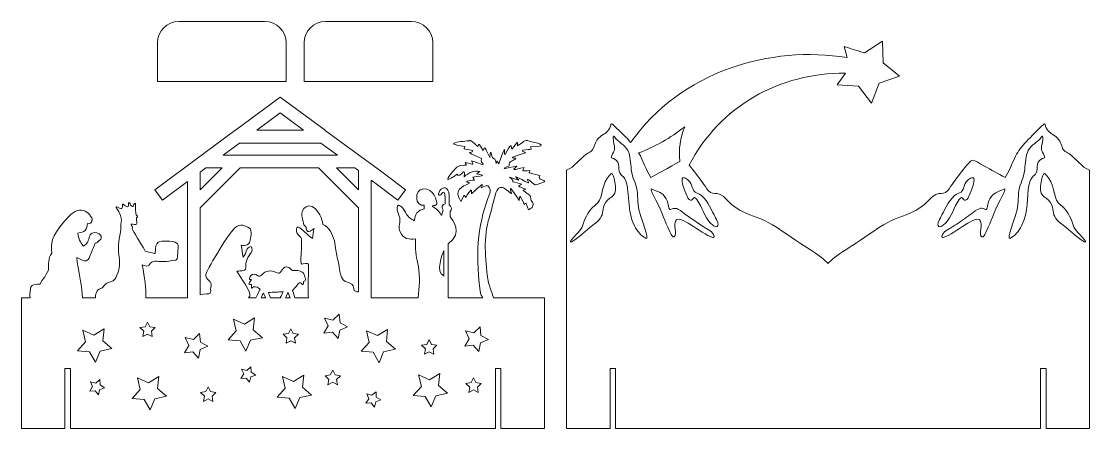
# Model space of a CAD drawing. Header units: inches. Extents: x 0 to 622, y -515 to -278.
import ezdxf

# ---------------------------------------------------------------- set-up
doc = ezdxf.new("R2010")
doc.units = ezdxf.units.IN
doc.header["$MEASUREMENT"] = 0
doc.layers.add('_U+0421_U+043B_U+043E_U+0439 1', color=7, linetype='Continuous')

# ---------------------------------------------------------------- blocks, each defined once
blk = doc.blocks.new('block 3')
at = {"layer": '_U+0421_U+043B_U+043E_U+0439 1', "color": 1, "lineweight": 5, "true_color": 0xff0000}
for points, knots in [([(610.09, -354.9), (609.21, -354.34), (608.26, -353.91), (607.46, -353.16), (605.92, -351.69), (606.24, -349.42), (604.21, -346.7), (603.37, -345.58), (602.34, -344.71), (601.22, -344.13), (601.16, -344.02), (601.08, -343.92), (600.95, -343.87), (598.79, -342.95), (597.08, -340.77), (596.35, -338.01), (596.22, -337.52), (595.82, -337.44), (595.53, -337.73), (585.47, -347.85), (581.67, -351.02), (578.52, -357.72), (576.69, -361.6), (575.42, -365.42), (573.03, -368.88), (569.03, -366.65), (565.03, -364.43), (561.03, -362.21), (553.54, -358.06), (554.52, -357.46), (550.84, -361.71), (548.09, -364.87), (545.47, -368.21), (542.99, -371.71), (541.86, -373.31), (540.83, -375.12), (539.58, -376.57), (537.84, -378.59), (536.32, -377.91), (534.48, -378.25), (529.12, -379.24), (528.19, -385.24), (517.85, -389.68), (511.33, -392.48), (507.26, -392.89), (499.4, -398.26), (484.32, -408.58), (473.11, -414.92), (469.9, -418.9), (466.69, -414.92), (455.48, -408.58), (440.4, -398.26), (432.54, -392.89), (428.47, -392.48), (421.95, -389.68), (411.61, -385.24), (410.69, -379.24), (405.32, -378.25), (403.47, -377.91), (401.95, -378.59), (400.22, -376.57), (398.97, -375.12), (397.94, -373.31), (396.81, -371.71), (394.33, -368.21), (391.71, -364.87), (388.97, -361.71), (406.95, -327.27), (441.78, -307.77), (480.03, -308.19), (480.03, -308.19), (475.28, -314.97), (475.28, -314.97), (475.28, -314.97), (487.75, -315.68), (487.75, -315.68), (487.75, -315.68), (495.26, -325.65), (495.26, -325.65), (495.26, -325.65), (499.78, -314.01), (499.78, -314.01), (499.78, -314.01), (511.59, -309.95), (511.59, -309.95), (511.59, -309.95), (501.93, -302.05), (501.93, -302.05), (501.93, -302.05), (501.71, -289.57), (501.71, -289.57), (501.71, -289.57), (491.21, -296.32), (491.21, -296.32), (484.2, -294.18), (487.14, -295.08), (479.27, -292.67), (479.27, -292.67), (480.96, -299.08), (480.96, -299.08), (436.75, -291.76), (383.91, -306.97), (354.89, -348.56), (352.07, -344.62), (351.49, -344.99), (344.27, -337.73), (343.98, -337.44), (343.58, -337.52), (343.45, -338.01), (342.72, -340.77), (341.01, -342.95), (338.85, -343.87), (338.72, -343.92), (338.64, -344.02), (338.58, -344.13), (336.44, -345.22), (334.87, -347.29), (334.06, -349.59), (333.59, -350.9), (333.28, -352.26), (332.34, -353.16), (331.54, -353.91), (330.59, -354.34), (329.71, -354.9), (325.37, -357.65), (322.23, -362.89), (317.5, -364.66), (317.5, -364.66), (317.5, -515.06), (317.5, -515.06), (317.5, -515.06), (342.9, -515.06), (342.9, -515.06), (342.9, -515.06), (342.9, -480.06), (342.9, -480.06), (342.9, -480.06), (346.07, -480.06), (346.07, -480.06), (346.07, -480.06), (346.07, -515.06), (346.07, -515.06), (346.07, -515.06), (593.72, -515.06), (593.72, -515.06), (593.72, -515.06), (593.72, -480.06), (593.72, -480.06), (593.72, -480.06), (596.9, -480.06), (596.9, -480.06), (596.9, -480.06), (596.9, -515.06), (596.9, -515.06), (596.9, -515.06), (622.3, -515.06), (622.3, -515.06), (622.3, -515.06), (622.3, -364.66), (622.3, -364.66), (617.58, -362.9), (614.43, -357.65), (610.09, -354.9)], [0, 0, 0, 0, 1, 1, 1, 2, 2, 2, 3, 3, 3, 4, 4, 4, 5, 5, 5, 6, 6, 6, 7, 7, 7, 8, 8, 8, 9, 9, 9, 10, 10, 10, 11, 11, 11, 12, 12, 12, 13, 13, 13, 14, 14, 14, 15, 15, 15, 16, 16, 16, 17, 17, 17, 18, 18, 18, 19, 19, 19, 20, 20, 20, 21, 21, 21, 22, 22, 22, 23, 23, 23, 24, 24, 24, 25, 25, 25, 26, 26, 26, 27, 27, 27, 28, 28, 28, 29, 29, 29, 30, 30, 30, 31, 31, 31, 32, 32, 32, 33, 33, 33, 34, 34, 34, 35, 35, 35, 36, 36, 36, 37, 37, 37, 38, 38, 38, 39, 39, 39, 40, 40, 40, 41, 41, 41, 42, 42, 42, 43, 43, 43, 44, 44, 44, 45, 45, 45, 46, 46, 46, 47, 47, 47, 48, 48, 48, 49, 49, 49, 50, 50, 50, 51, 51, 51, 52, 52, 52, 53, 53, 53, 54, 54, 54, 54]), ([(386.41, -339.33), (383.72, -345.75), (382.78, -352.66), (383.6, -359.45), (383.6, -359.45), (382.22, -360.29), (366.77, -368.88), (363.65, -364.37), (362.42, -359.22), (359.59, -354.56), (369.01, -350.96), (378.08, -345.92), (386.41, -339.33)], [0, 0, 0, 0, 1, 1, 1, 2, 2, 2, 3, 3, 3, 4, 4, 4, 4]), ([(363.88, -404.3), (361.05, -402.85), (358.74, -400.21), (357.11, -396.93), (351.84, -386.37), (355.3, -373.49), (350.68, -368.55), (349.72, -367.52), (348.6, -366.77), (348.23, -365.12), (347.83, -363.37), (348.36, -361.47), (347.45, -359.9), (346.67, -358.55), (345.34, -357.89), (344.09, -357.62), (343.88, -357.58), (343.74, -357.27), (343.73, -357.02), (343.69, -355.37), (344.81, -354.58), (345.4, -353.3), (345.86, -352.3), (345.48, -351.09), (345.29, -350.04), (344.9, -347.84), (344.2, -343.36), (345.5, -345.25), (347.72, -348.47), (351.32, -349.5), (353.22, -353.15), (354.92, -356.4), (354.87, -360.5), (355.31, -364.22), (355.98, -369.91), (357.95, -371.71), (358.66, -376.4), (359.37, -380.99), (358.8, -384.64), (360.49, -390.18), (361.29, -392.78), (365.97, -405.37), (363.88, -404.3)], [0, 0, 0, 0, 1, 1, 1, 2, 2, 2, 3, 3, 3, 4, 4, 4, 5, 5, 5, 6, 6, 6, 7, 7, 7, 8, 8, 8, 9, 9, 9, 10, 10, 10, 11, 11, 11, 12, 12, 12, 13, 13, 13, 14, 14, 14, 14]), ([(592.35, -359.9), (591.44, -361.47), (591.97, -363.37), (591.57, -365.12), (590.85, -368.31), (588.24, -367.26), (586.94, -373.48), (585.53, -380.21), (586.8, -388.7), (582.69, -396.93), (581.06, -400.21), (578.75, -402.85), (575.92, -404.3), (573.83, -405.37), (578.51, -392.78), (579.31, -390.18), (581, -384.64), (580.43, -380.99), (581.14, -376.4), (581.85, -371.71), (583.82, -369.91), (584.49, -364.22), (584.93, -360.5), (584.88, -356.4), (586.58, -353.15), (588.48, -349.5), (592.08, -348.47), (594.3, -345.25), (595.6, -343.36), (594.9, -347.84), (594.51, -350.04), (594.32, -351.09), (593.94, -352.3), (594.4, -353.3), (594.99, -354.58), (596.11, -355.37), (596.07, -357.02), (596.06, -357.27), (595.92, -357.58), (595.71, -357.62), (594.46, -357.89), (593.13, -358.55), (592.35, -359.9)], [0, 0, 0, 0, 1, 1, 1, 2, 2, 2, 3, 3, 3, 4, 4, 4, 5, 5, 5, 6, 6, 6, 7, 7, 7, 8, 8, 8, 9, 9, 9, 10, 10, 10, 11, 11, 11, 12, 12, 12, 13, 13, 13, 14, 14, 14, 14]), ([(339.56, -385.03), (338.34, -388.02), (339.35, -390.76), (336.07, -394.02), (335.93, -394.16), (321.15, -406.44), (320.35, -406.52), (319.95, -406.56), (319.68, -405.78), (320.01, -405.45), (330.35, -394.96), (324.69, -399.02), (330.02, -389.84), (332.05, -386.34), (333.81, -385.69), (335.58, -383.74), (339.2, -379.73), (337.37, -372.7), (343.32, -366.77), (344.75, -365.35), (345.88, -371.45), (346.08, -373.82), (346.76, -381.58), (341.94, -379.2), (339.56, -385.03)], [0, 0, 0, 0, 1, 1, 1, 2, 2, 2, 3, 3, 3, 4, 4, 4, 5, 5, 5, 6, 6, 6, 7, 7, 7, 8, 8, 8, 8]), ([(405.36, -397.48), (404.75, -398.06), (403.37, -397.04), (402.81, -396.65), (398.84, -393.89), (397.1, -387.75), (394.72, -383.6), (391.12, -377.35), (391.89, -382.71), (389.74, -382.04), (388.77, -381.74), (388.1, -380.46), (387.65, -379.41), (380.72, -363.6), (388.63, -369.76), (389.93, -372.29), (390.63, -373.66), (391, -375.31), (391.76, -376.64), (392.48, -377.9), (393.93, -378), (394.99, -378.62), (398.93, -380.91), (401.25, -386.25), (403.52, -390.68), (404.48, -392.53), (406.84, -396.05), (405.36, -397.48)], [0, 0, 0, 0, 1, 1, 1, 2, 2, 2, 3, 3, 3, 4, 4, 4, 5, 5, 5, 6, 6, 6, 7, 7, 7, 8, 8, 8, 9, 9, 9, 9]), ([(534.44, -397.48), (532.96, -396.05), (535.32, -392.53), (536.28, -390.68), (538.55, -386.25), (540.87, -380.91), (544.81, -378.62), (545.87, -378), (547.32, -377.9), (548.04, -376.64), (548.8, -375.31), (549.17, -373.66), (549.87, -372.29), (551.17, -369.76), (559.08, -363.6), (552.15, -379.41), (551.7, -380.46), (551.03, -381.74), (550.06, -382.04), (547.91, -382.71), (548.68, -377.35), (545.08, -383.6), (542.7, -387.74), (540.96, -393.9), (536.99, -396.65), (536.43, -397.04), (535.05, -398.06), (534.44, -397.48)], [0, 0, 0, 0, 1, 1, 1, 2, 2, 2, 3, 3, 3, 4, 4, 4, 5, 5, 5, 6, 6, 6, 7, 7, 7, 8, 8, 8, 9, 9, 9, 9]), ([(619.45, -406.52), (618.65, -406.44), (603.87, -394.16), (603.73, -394.02), (600.45, -390.76), (601.46, -388.02), (600.24, -385.03), (597.86, -379.2), (593.04, -381.58), (593.72, -373.82), (593.92, -371.45), (595.05, -365.35), (596.48, -366.77), (602.43, -372.7), (600.6, -379.73), (604.22, -383.74), (605.99, -385.69), (607.75, -386.34), (609.78, -389.84), (615.11, -399.02), (609.45, -394.96), (619.79, -405.45), (620.12, -405.78), (619.85, -406.56), (619.45, -406.52)], [0, 0, 0, 0, 1, 1, 1, 2, 2, 2, 3, 3, 3, 4, 4, 4, 5, 5, 5, 6, 6, 6, 7, 7, 7, 8, 8, 8, 8]), ([(402.99, -403.9), (395.15, -401.28), (383.39, -389.63), (381.07, -394.27), (380.08, -396.26), (381.06, -398.88), (381.1, -401.01), (381.13, -403.87), (379.76, -404.03), (378.88, -402.62), (378.22, -401.56), (375.27, -395.03), (373.12, -389.37), (371, -383.81), (364.6, -373.84), (367.51, -375.61), (370.25, -377.28), (373.41, -377.11), (375.58, -381.21), (377.35, -384.55), (376.88, -387.94), (378.16, -387.46), (383.4, -385.52), (382.11, -387.98), (397.15, -397.4), (400.29, -399.37), (402.75, -400.26), (403.59, -403.13), (403.73, -403.59), (403.32, -404.01), (402.99, -403.9)], [0, 0, 0, 0, 1, 1, 1, 2, 2, 2, 3, 3, 3, 4, 4, 4, 5, 5, 5, 6, 6, 6, 7, 7, 7, 8, 8, 8, 9, 9, 9, 10, 10, 10, 10]), ([(566.68, -389.37), (564.53, -395.03), (561.58, -401.56), (560.92, -402.62), (560.57, -403.19), (560.02, -403.69), (559.44, -403.39), (558.73, -403.02), (558.69, -401.85), (558.7, -401.01), (558.74, -398.88), (559.72, -396.26), (558.73, -394.27), (556.41, -389.63), (544.65, -401.28), (536.81, -403.9), (536.48, -404.01), (536.07, -403.59), (536.21, -403.13), (537.05, -400.25), (539.53, -399.36), (542.65, -397.4), (545.67, -395.52), (548.63, -393.51), (551.54, -391.38), (552.92, -390.36), (554.27, -389.28), (555.66, -388.28), (559.22, -385.74), (560.61, -387.08), (561.64, -387.46), (562.92, -387.94), (562.45, -384.55), (564.22, -381.21), (565.06, -379.61), (566.21, -378.46), (567.59, -377.72), (569.13, -376.9), (570.78, -376.53), (572.29, -375.61), (575.2, -373.84), (568.8, -383.81), (566.68, -389.37)], [0, 0, 0, 0, 1, 1, 1, 2, 2, 2, 3, 3, 3, 4, 4, 4, 5, 5, 5, 6, 6, 6, 7, 7, 7, 8, 8, 8, 9, 9, 9, 10, 10, 10, 11, 11, 11, 12, 12, 12, 13, 13, 13, 14, 14, 14, 14])]:
    blk.add_open_spline(points, degree=3, knots=knots, dxfattribs=at)
blk = doc.blocks.new('block 2')
at = {"layer": '_U+0421_U+043B_U+043E_U+0439 1'}
blk.add_blockref('block 3', (0, 0), dxfattribs=at)
blk = doc.blocks.new('block 5')
at = {"layer": '_U+0421_U+043B_U+043E_U+0439 1', "color": 1, "lineweight": 5, "true_color": 0xff0000}
for points in [[(150.73, -331.32), (164.38, -341.35), (137.17, -341.35), (150.73, -331.32)], [(127.12, -348.79), (174.51, -348.79), (184.14, -355.86), (117.56, -355.86), (127.12, -348.79)], [(104.2, -365.75), (107.51, -363.29), (116.88, -363.29), (104.2, -375.98), (104.2, -365.75)], [(196.42, -376.09), (183.62, -363.29), (194.26, -363.29), (196.42, -364.88), (196.42, -376.09)], [(72.14, -455.79), (73.52, -453), (74.9, -455.79), (77.98, -456.24), (75.75, -458.41), (76.28, -461.49), (73.52, -460.04), (70.76, -461.49), (71.29, -458.41), (69.06, -456.24), (72.14, -455.79)], [(133.56, -463.57), (130.84, -470.02), (127.37, -463.94), (120.39, -463.35), (125.11, -458.17), (123.51, -451.35), (129.89, -454.23), (135.88, -450.61), (135.11, -457.57), (140.41, -462.15), (133.56, -463.57)], [(185.43, -457.8), (184.48, -462.68), (181.18, -458.97), (176.25, -459.58), (178.77, -455.29), (176.66, -450.79), (181.51, -451.86), (185.14, -448.47), (185.63, -453.41), (189.98, -455.81), (185.43, -457.8)], [(45.9, -469.92), (43.18, -476.37), (39.71, -470.29), (32.74, -469.7), (37.45, -464.52), (35.85, -457.7), (42.23, -460.58), (48.22, -456.96), (47.46, -463.92), (52.75, -468.5), (45.9, -469.92)], [(103.18, -473.97), (99.88, -470.26), (94.95, -470.87), (97.46, -466.58), (95.35, -462.08), (100.21, -463.15), (103.84, -459.75), (104.32, -464.7), (108.67, -467.1), (104.12, -469.09), (103.18, -473.97)], [(155.56, -459.67), (156.94, -456.88), (158.32, -459.67), (161.4, -460.12), (159.17, -462.3), (159.7, -465.37), (156.94, -463.92), (154.19, -465.37), (154.71, -462.3), (152.48, -460.12), (155.56, -459.67)], [(211.05, -470.27), (208.34, -476.72), (204.87, -470.64), (197.89, -470.05), (202.6, -464.87), (201.01, -458.06), (207.39, -460.94), (213.38, -457.31), (212.61, -464.27), (217.91, -468.85), (211.05, -470.27)], [(267.51, -465.21), (266.57, -470.09), (263.27, -466.38), (258.34, -466.99), (260.85, -462.7), (258.74, -458.2), (263.6, -459.27), (267.23, -455.87), (267.71, -460.82), (272.06, -463.22), (267.51, -465.21)], [(236.24, -466.02), (237.62, -463.23), (238.99, -466.02), (242.08, -466.47), (239.85, -468.65), (240.37, -471.72), (237.62, -470.27), (234.86, -471.72), (235.38, -468.65), (233.15, -466.47), (236.24, -466.02)], [(133.61, -484.97), (132.89, -488), (130.92, -485.59), (127.82, -485.84), (129.51, -483.22), (128.31, -480.35), (131.32, -481.14), (133.68, -479.11), (133.86, -482.22), (136.52, -483.85), (133.61, -484.97)], [(77.73, -497.67), (75.02, -504.12), (71.55, -498.04), (64.57, -497.45), (69.28, -492.27), (67.69, -485.46), (74.07, -488.34), (80.06, -484.71), (79.29, -491.67), (84.59, -496.25), (77.73, -497.67)], [(162.21, -496.96), (159.5, -503.41), (156.03, -497.33), (149.05, -496.74), (153.76, -491.57), (152.17, -484.75), (158.55, -487.63), (164.54, -484.01), (163.77, -490.96), (169.07, -495.54), (162.21, -496.96)], [(184.11, -489.48), (181.35, -488.03), (178.59, -489.48), (179.12, -486.41), (176.89, -484.24), (179.97, -483.79), (181.35, -480.99), (182.73, -483.79), (185.81, -484.24), (183.58, -486.41), (184.11, -489.48)], [(241.47, -495.9), (238.76, -502.36), (235.29, -496.28), (228.31, -495.69), (233.02, -490.51), (231.43, -483.69), (237.81, -486.57), (243.8, -482.95), (243.03, -489.91), (248.33, -494.48), (241.47, -495.9)], [(45.6, -492.38), (44.88, -495.41), (42.91, -493), (39.81, -493.25), (41.5, -490.63), (40.3, -487.75), (43.31, -488.55), (45.67, -486.52), (45.85, -489.63), (48.51, -491.25), (45.6, -492.38)], [(111.6, -499.24), (108.85, -497.79), (106.09, -499.24), (106.61, -496.17), (104.38, -493.99), (107.47, -493.54), (108.85, -490.75), (110.22, -493.54), (113.31, -493.99), (111.08, -496.17), (111.6, -499.24)], [(266.17, -493.94), (263.42, -492.49), (260.66, -493.94), (261.18, -490.87), (258.95, -488.7), (262.04, -488.25), (263.42, -485.46), (264.79, -488.25), (267.88, -488.7), (265.65, -490.87), (266.17, -493.94)], [(206.52, -499.44), (205.8, -502.47), (203.83, -500.05), (200.73, -500.3), (202.42, -497.69), (201.22, -494.81), (204.23, -495.61), (206.59, -493.58), (206.77, -496.69), (209.43, -498.31), (206.52, -499.44)]]:
    blk.add_lwpolyline(points, dxfattribs=at)
for points, knots in [([(275.02, -438.86), (275.03, -438.82), (275.03, -438.79), (275.02, -438.77), (274.22, -436.27), (271.95, -430.47), (271.65, -427.89), (270.3, -415.87), (268.96, -403.84), (272.61, -391.92), (274.05, -387.26), (275.01, -382.46), (276.44, -377.79), (277.51, -374.3), (280.05, -373.76), (282.84, -376.15), (285.48, -378.4), (285.01, -378.24), (285.49, -377.92), (283.8, -372.65), (285.72, -376.04), (290.04, -382.33), (290.39, -378.75), (290.35, -378.91), (292.9, -384.6), (294.29, -383.53), (293.73, -383.01), (295.37, -387.68), (296.99, -386.74), (297.25, -386.76), (297.92, -385.56), (299.17, -383.34), (296.44, -382.79), (296.73, -381.4), (297.21, -379.07), (295.1, -378.85), (294.11, -377.75), (292.59, -376.01), (290.97, -376.91), (293.85, -375.69), (288.73, -373.6), (289.06, -374.29), (291.61, -372.7), (289.49, -372.16), (287.91, -371.75), (286.36, -371.35), (287.25, -369.37), (279.21, -367.06), (289.71, -370.49), (285.59, -366.65), (290.07, -369.34), (294.97, -372.02), (295.25, -372.17), (295.57, -371.87), (295.43, -371.59), (294.37, -369.33), (294.45, -369.23), (298.85, -373.03), (299.13, -373.27), (299.51, -373.29), (299.85, -373.14), (299.85, -373.14), (304.76, -371.47), (304.76, -371.47), (305.26, -370.06), (300.36, -370.5), (302.07, -367.71), (294.59, -365.88), (295.38, -366.49), (296.23, -364.84), (291.26, -365.06), (291.88, -365.52), (292.97, -363.06), (286.32, -364.5), (287.08, -364.49), (286.83, -363.96), (287.38, -363.45), (287.93, -362.93), (288.7, -362.21), (282.26, -363.6), (277.98, -364.56), (284.23, -362), (283.58, -359.01), (287.11, -359.39), (288.06, -357.61), (285.95, -357.48), (286.27, -357.62), (286.14, -356.96), (298.67, -352.72), (291.76, -355.31), (291.91, -352.98), (297.96, -352.24), (297.2, -352.76), (296.57, -351.04), (311.22, -350.64), (296.18, -347.93), (295.74, -347.73), (293.04, -346.5), (292.34, -348.45), (288.94, -350.51), (289.04, -347.62), (289.69, -347.43), (285.71, -352.34), (285.06, -349.37), (285.37, -349.25), (281.8, -355.47), (280.71, -355.14), (283.18, -346.34), (278.12, -360.87), (276.8, -358.75), (277.16, -358.75), (276.66, -360.73), (276.05, -359.51), (276.63, -358.23), (274.82, -357.71), (273.41, -357.31), (273.75, -350.29), (272.89, -357.17), (269.49, -350.38), (270.28, -350.92), (269, -353.08), (266.05, -348.65), (266.64, -348.9), (265.96, -351), (265.58, -350.62), (261.99, -346.98), (261.33, -347.37), (260.89, -347.64), (242.23, -348.66), (258.41, -350.79), (257.74, -352.51), (257.01, -351.91), (262.94, -353.23), (262.45, -355.45), (256.84, -352.63), (267.99, -357.8), (266.5, -360.86), (274.03, -363.15), (262.19, -359.1), (263.28, -361.81), (263.95, -361.47), (258.59, -360.15), (259.51, -362.06), (259.88, -361.56), (256.09, -361.9), (254.93, -362.01), (253.84, -362.55), (253.07, -363.42), (242.56, -375.17), (252.68, -367.82), (253.85, -366.95), (255.37, -370.44), (259.11, -360.93), (257.95, -368.44), (260.78, -365.95), (263.53, -364.9), (267.11, -365.29), (266.34, -365.9), (265.84, -366.3), (265.28, -366.75), (269.78, -367.8), (270.5, -367.71), (262.97, -368.67), (263.37, -369.36), (263.63, -369.82), (263.93, -370.33), (260.96, -370.82), (257.14, -371.37), (261.26, -371.89), (256.29, -374.69), (251.79, -375.62), (255.95, -382.93), (258.29, -378.49), (257.72, -378.73), (258.9, -380.43), (261.98, -375.83), (262.38, -374.52), (262.27, -378.32), (268.5, -372.63), (269.4, -371.43), (267.89, -374.89), (271.38, -373.13), (271.61, -373.09), (272.9, -375.4), (273.27, -376.06), (273.11, -377.22), (272.82, -378.01), (266.68, -394.15), (263.98, -410.06), (267.25, -434.86), (267.51, -436.8), (268.12, -438.06), (268.9, -438.86), (268.9, -438.86), (248.64, -438.86), (248.64, -438.86), (248.64, -438.86), (248.64, -407.48), (248.64, -407.48), (257.7, -400.82), (251.03, -393.47), (249.7, -391.49), (249.76, -390.57), (249.78, -389.64), (249.74, -388.72), (251.06, -387.82), (250.6, -385.63), (249.18, -384.81), (249.39, -379.3), (249.28, -377.49), (248.44, -376.22), (246.44, -373.19), (243.69, -375.8), (243, -378.31), (242.77, -379.16), (243.93, -379.56), (244.34, -378.94), (244.57, -378.84), (246.56, -375.74), (246.72, -378.92), (246.82, -379.67), (246.8, -379.89), (246.89, -384.18), (245.32, -384.31), (244.41, -386.29), (245.67, -387.89), (244.11, -393.73), (246, -389.51), (239.56, -385.74), (239.56, -385.74), (239.49, -385.35), (239.49, -385.35), (240.48, -385.12), (241.67, -385.33), (241.94, -384.12), (242.25, -382.77), (240.28, -374.94), (234, -375.47), (228.62, -375.94), (229.29, -386.1), (234.62, -384.96), (234.58, -385.7), (234.58, -386.45), (234.6, -387.19), (232.98, -387.42), (231.53, -388.15), (230.46, -389.44), (229.27, -390.88), (229.24, -392.36), (228.91, -394.01), (227.41, -392.84), (225.64, -392.81), (223.68, -389.1), (222.82, -387.46), (222, -385.99), (220.31, -385.11), (219.86, -384.87), (219.38, -385.09), (219.2, -385.56), (218.17, -388.44), (220.41, -390.54), (220.53, -393.34), (220.63, -395.81), (219.47, -398.05), (220.57, -400.46), (222.45, -404.59), (225.95, -405.26), (229.67, -404.54), (229.26, -414.23), (230.22, -415.05), (231.26, -420.8), (232.31, -426.58), (231.76, -432.89), (231.19, -438.86), (231.19, -438.86), (203.85, -438.86), (203.85, -438.86), (203.85, -438.86), (203.85, -370.34), (203.85, -370.34), (203.85, -370.34), (205.21, -371.34), (205.21, -371.34), (205.21, -371.34), (219.3, -382.03), (219.3, -382.03), (219.3, -382.03), (223.8, -376.11), (223.8, -376.11), (223.8, -376.11), (209.92, -365.57), (209.92, -365.57), (209.92, -365.57), (177.07, -341.44), (177.07, -341.44), (177.07, -341.44), (177.07, -341.35), (177.07, -341.35), (177.07, -341.35), (176.94, -341.35), (176.94, -341.35), (176.94, -341.35), (150.71, -322.09), (150.71, -322.09), (150.71, -322.09), (124.67, -341.35), (124.67, -341.35), (124.67, -341.35), (124.35, -341.35), (124.35, -341.35), (124.35, -341.35), (124.35, -341.59), (124.35, -341.59), (124.35, -341.59), (77.73, -376.08), (77.73, -376.08), (77.73, -376.08), (82.15, -382.06), (82.15, -382.06), (82.15, -382.06), (96.76, -371.25), (96.76, -371.25), (96.76, -371.25), (96.76, -438.86), (96.76, -438.86), (96.76, -438.86), (72.58, -438.86), (72.58, -438.86), (72.57, -433.79), (71.95, -426.9), (70.41, -419.77), (72.08, -420.27), (72.97, -420.7), (73.87, -420.32), (74.53, -420.04), (74.6, -419.51), (75.01, -419.01), (76.24, -417.53), (77.29, -417.65), (79.2, -417.67), (80.74, -417.7), (85.56, -418.12), (88.19, -417.09), (91.31, -417.64), (90.85, -415.74), (91.22, -411), (91.3, -410.07), (91.64, -408.17), (90.9, -407.43), (89.72, -405.86), (86.5, -406.04), (84.87, -405.97), (80.24, -405.76), (77.79, -405.39), (78.01, -413.15), (78.01, -413.15), (74.91, -412.57), (72.03, -411.69), (69.74, -407.11), (65.25, -400.56), (64.62, -398.66), (64.9, -398.35), (64.21, -396.63), (64.04, -396.25), (64.07, -396.1), (64.1, -395.94), (64.13, -395.79), (64.86, -395.99), (66.52, -396.62), (67.09, -396.09), (67.94, -395.3), (66.05, -393.08), (67.59, -391.74), (67.75, -391.6), (67.68, -391.34), (67.52, -391.23), (66.36, -390.42), (66.6, -390.07), (66.46, -384.24), (66.45, -383.95), (65.99, -383.76), (65.85, -384.08), (65.68, -384.46), (65.51, -384.84), (65.34, -385.21), (65.32, -385.77), (65.1, -385.93), (64.69, -385.68), (63.87, -385.68), (63.33, -384.31), (63.07, -383.69), (62.94, -383.37), (62.43, -383.38), (62.43, -383.77), (62.43, -384.55), (62.76, -385.91), (61.8, -385.96), (61.02, -386), (59.96, -384.94), (59.48, -384.41), (59.28, -384.19), (58.94, -384.37), (58.92, -384.64), (58.89, -385.31), (59.07, -386.53), (58.49, -386.86), (57.8, -387.24), (56.37, -386.24), (55.67, -385.88), (55.39, -385.74), (55.04, -386.04), (55.22, -386.32), (60.14, -394.24), (57.55, -394.22), (57.86, -398.65), (57.87, -398.77), (57.93, -398.85), (58.01, -398.91), (57.22, -403.79), (55.97, -408.91), (56.73, -413.84), (57.29, -417.44), (57.62, -420.41), (56.34, -423.92), (54.3, -429.49), (53.3, -429.09), (51.91, -429.52), (48.36, -430.61), (48.43, -431.87), (46.95, -433.32), (44.76, -433.47), (43, -435.62), (43.28, -438.86), (43.28, -438.86), (35.55, -438.86), (35.55, -438.86), (35.78, -434.34), (32.82, -422.23), (32.27, -415.4), (34.54, -416.59), (36.47, -417.71), (37.82, -417.34), (39.42, -416.91), (39.77, -415.03), (40.33, -413.66), (41.23, -411.47), (42.12, -409.28), (43.02, -407.09), (43.57, -407.16), (44.15, -406.95), (44.5, -406.31), (44.86, -405.68), (45.9, -405.53), (46.27, -404.75), (46.58, -404.09), (46.55, -403.17), (46.19, -402.53), (45.37, -401.04), (42.76, -400.68), (41.32, -401.2), (39.01, -402.04), (39.65, -405.38), (38.19, -407.08), (37.46, -407.93), (36.82, -408.47), (36.12, -408.75), (35.66, -408.13), (33.01, -405.32), (32.97, -401.29), (34.82, -400.78), (36.15, -400.83), (37.21, -399.69), (38.2, -398.61), (38.33, -397.13), (38.56, -395.69), (39.74, -396.25), (41.31, -395.24), (40.99, -393.99), (41.31, -393.55), (41.38, -392.96), (41, -392.34), (39.39, -389.73), (37.2, -387.49), (33.89, -387.87), (30.25, -388.29), (27.44, -391.69), (25.22, -394.27), (16.85, -403.96), (17.27, -406.75), (17.7, -412.87), (15.25, -415.82), (16.13, -419.61), (15.75, -422.72), (13.81, -427.22), (11.81, -428.4), (10.95, -430.99), (6.04, -430.85), (5.58, -432.06), (5.24, -433.82), (4.89, -435.63), (4.92, -437.75), (5.14, -438.86), (5.14, -438.86), (0, -438.86), (0, -438.86), (0, -438.86), (0, -515.06), (0, -515.06), (5.03, -515.06), (13.85, -515.06), (25.4, -515.06), (25.4, -515.06), (25.4, -480.06), (25.4, -480.06), (25.4, -480.06), (28.57, -480.06), (28.57, -480.06), (28.57, -480.06), (28.57, -515.06), (28.57, -515.06), (88.99, -515.06), (215.95, -515.06), (276.22, -515.06), (276.22, -515.06), (276.22, -480.06), (276.22, -480.06), (276.22, -480.06), (279.4, -480.06), (279.4, -480.06), (279.4, -480.06), (279.4, -515.06), (279.4, -515.06), (291, -515.06), (299.83, -515.06), (304.8, -515.06), (304.8, -515.06), (304.8, -438.86), (304.8, -438.86), (304.8, -438.86), (275.02, -438.86), (275.02, -438.86)], [0, 0, 0, 0, 1, 1, 1, 2, 2, 2, 3, 3, 3, 4, 4, 4, 5, 5, 5, 6, 6, 6, 7, 7, 7, 8, 8, 8, 9, 9, 9, 10, 10, 10, 11, 11, 11, 12, 12, 12, 13, 13, 13, 14, 14, 14, 15, 15, 15, 16, 16, 16, 17, 17, 17, 18, 18, 18, 19, 19, 19, 20, 20, 20, 21, 21, 21, 22, 22, 22, 23, 23, 23, 24, 24, 24, 25, 25, 25, 26, 26, 26, 27, 27, 27, 28, 28, 28, 29, 29, 29, 30, 30, 30, 31, 31, 31, 32, 32, 32, 33, 33, 33, 34, 34, 34, 35, 35, 35, 36, 36, 36, 37, 37, 37, 38, 38, 38, 39, 39, 39, 40, 40, 40, 41, 41, 41, 42, 42, 42, 43, 43, 43, 44, 44, 44, 45, 45, 45, 46, 46, 46, 47, 47, 47, 48, 48, 48, 49, 49, 49, 50, 50, 50, 51, 51, 51, 52, 52, 52, 53, 53, 53, 54, 54, 54, 55, 55, 55, 56, 56, 56, 57, 57, 57, 58, 58, 58, 59, 59, 59, 60, 60, 60, 61, 61, 61, 62, 62, 62, 63, 63, 63, 64, 64, 64, 65, 65, 65, 66, 66, 66, 67, 67, 67, 68, 68, 68, 69, 69, 69, 70, 70, 70, 71, 71, 71, 72, 72, 72, 73, 73, 73, 74, 74, 74, 75, 75, 75, 76, 76, 76, 77, 77, 77, 78, 78, 78, 79, 79, 79, 80, 80, 80, 81, 81, 81, 82, 82, 82, 83, 83, 83, 84, 84, 84, 85, 85, 85, 86, 86, 86, 87, 87, 87, 88, 88, 88, 89, 89, 89, 90, 90, 90, 91, 91, 91, 92, 92, 92, 93, 93, 93, 94, 94, 94, 95, 95, 95, 96, 96, 96, 97, 97, 97, 98, 98, 98, 99, 99, 99, 100, 100, 100, 101, 101, 101, 102, 102, 102, 103, 103, 103, 104, 104, 104, 105, 105, 105, 106, 106, 106, 107, 107, 107, 108, 108, 108, 109, 109, 109, 110, 110, 110, 111, 111, 111, 112, 112, 112, 113, 113, 113, 114, 114, 114, 115, 115, 115, 116, 116, 116, 117, 117, 117, 118, 118, 118, 119, 119, 119, 120, 120, 120, 121, 121, 121, 122, 122, 122, 123, 123, 123, 124, 124, 124, 125, 125, 125, 126, 126, 126, 127, 127, 127, 128, 128, 128, 129, 129, 129, 130, 130, 130, 131, 131, 131, 132, 132, 132, 133, 133, 133, 134, 134, 134, 135, 135, 135, 136, 136, 136, 137, 137, 137, 138, 138, 138, 139, 139, 139, 140, 140, 140, 141, 141, 141, 142, 142, 142, 143, 143, 143, 144, 144, 144, 145, 145, 145, 146, 146, 146, 147, 147, 147, 148, 148, 148, 149, 149, 149, 150, 150, 150, 151, 151, 151, 152, 152, 152, 153, 153, 153, 154, 154, 154, 155, 155, 155, 156, 156, 156, 157, 157, 157, 158, 158, 158, 159, 159, 159, 160, 160, 160, 161, 161, 161, 162, 162, 162, 163, 163, 163, 164, 164, 164, 165, 165, 165, 166, 166, 166, 167, 167, 167, 168, 168, 168, 169, 169, 169, 170, 170, 170, 171, 171, 171, 172, 172, 172, 173, 173, 173, 174, 174, 174, 175, 175, 175, 176, 176, 176, 177, 177, 177, 178, 178, 178, 179, 179, 179, 180, 180, 180, 180]), ([(196.42, -435.47), (194.94, -435.21), (193.83, -435.5), (193.66, -433.44), (193.24, -428.22), (187.08, -432.1), (185.68, -424.62), (185.36, -422.96), (185.16, -421.27), (184.86, -419.61), (184.34, -416.78), (183.75, -413.97), (183.23, -411.15), (182.9, -409.36), (182.83, -407.5), (182.32, -405.78), (181.14, -401.72), (179.58, -397.85), (175.65, -396.18), (175.54, -395.69), (175.1, -392.37), (173.33, -389.59), (167.82, -380.92), (162.33, -387.89), (163.44, -391.16), (164.19, -393.37), (163.63, -396.06), (165.81, -397.78), (165.99, -397.93), (165.75, -398.53), (165.88, -398.83), (166.52, -400.3), (166.85, -400.72), (168.33, -400.04), (168.94, -399.76), (169.48, -399.3), (170.52, -398.61), (170.16, -400.8), (169.9, -402.39), (169.58, -404.33), (165.71, -401.5), (165.86, -401.16), (162.21, -398.15), (161.15, -397.28), (160.36, -397.66), (160.18, -399), (159.72, -402.39), (163.33, -402.94), (163.28, -405.42), (162.99, -419.35), (161.36, -420.06), (165.52, -418.9), (167.78, -418.26), (167.31, -420.01), (167.26, -422.42), (167.16, -427.26), (167, -432.09), (166.98, -436.93), (166.98, -437.82), (167.08, -438.43), (167.33, -438.86), (167.33, -438.86), (159.34, -438.86), (159.34, -438.86), (158.82, -437.38), (157.91, -434.74), (157.91, -434.72), (158.79, -433.75), (159.54, -432.93), (160.27, -432.1), (160.84, -431.45), (161.28, -430.4), (161.95, -430.22), (163.66, -429.79), (164.31, -433.24), (164.31, -429.34), (165.03, -429.24), (166.16, -429.78), (164.94, -425.67), (164.4, -423.85), (161.58, -422.65), (159.28, -423.03), (158.71, -423.12), (157.86, -423.1), (157.53, -422.76), (155.14, -420.19), (153.14, -420.29), (151.43, -423.38), (150.66, -424.77), (149.96, -424.85), (148.66, -424.24), (145.41, -422.71), (142.36, -422.9), (139.82, -425.69), (139.05, -426.54), (138.4, -426.49), (137.57, -425.87), (136.26, -424.88), (134.84, -424.81), (133.68, -425.97), (133.33, -426.32), (131.58, -428.81), (134.04, -428.23), (131.74, -431.48), (132.45, -431.04), (134.11, -431.17), (133.67, -436.65), (134.22, -429.52), (139.05, -433.97), (139.01, -434.06), (137.51, -437.22), (136.68, -438.86), (136.68, -438.86), (132.3, -438.86), (132.3, -438.86), (135.11, -436.95), (130.83, -432.09), (125.48, -423.38), (126.84, -423.27), (127.76, -423.21), (128.67, -423.11), (133.32, -422.62), (128.08, -419.79), (133.46, -413.19), (134.41, -412.03), (134.9, -410.43), (133.79, -408.95), (130.44, -409.61), (131.35, -413.37), (129.21, -415.25), (128.79, -412.72), (128.44, -410.6), (128.06, -408.29), (130.55, -408.99), (132.92, -407.72), (133.1, -406.05), (133.25, -404.63), (134.88, -399.76), (132.83, -398.32), (130.81, -396.9), (127.27, -395.45), (124.38, -398.21), (119.54, -402.82), (107.67, -423.51), (107.41, -425.38), (107.25, -426.61), (108.13, -428.13), (109.02, -428.71), (110.9, -429.92), (110.68, -431.32), (110.32, -433.03), (110.11, -434.08), (110.58, -435.69), (110.02, -436.13), (108.99, -436.94), (107.38, -436.22), (104.2, -437.16), (104.2, -437.16), (104.2, -386.49), (104.2, -386.49), (104.2, -386.49), (127.4, -363.29), (127.4, -363.29), (127.4, -363.29), (173.1, -363.29), (173.1, -363.29), (173.1, -363.29), (196.42, -386.61), (196.42, -386.61), (196.42, -386.61), (196.42, -435.47), (196.42, -435.47)], [0, 0, 0, 0, 1, 1, 1, 2, 2, 2, 3, 3, 3, 4, 4, 4, 5, 5, 5, 6, 6, 6, 7, 7, 7, 8, 8, 8, 9, 9, 9, 10, 10, 10, 11, 11, 11, 12, 12, 12, 13, 13, 13, 14, 14, 14, 15, 15, 15, 16, 16, 16, 17, 17, 17, 18, 18, 18, 19, 19, 19, 20, 20, 20, 21, 21, 21, 22, 22, 22, 23, 23, 23, 24, 24, 24, 25, 25, 25, 26, 26, 26, 27, 27, 27, 28, 28, 28, 29, 29, 29, 30, 30, 30, 31, 31, 31, 32, 32, 32, 33, 33, 33, 34, 34, 34, 35, 35, 35, 36, 36, 36, 37, 37, 37, 38, 38, 38, 39, 39, 39, 40, 40, 40, 41, 41, 41, 42, 42, 42, 43, 43, 43, 44, 44, 44, 45, 45, 45, 46, 46, 46, 47, 47, 47, 48, 48, 48, 49, 49, 49, 50, 50, 50, 51, 51, 51, 52, 52, 52, 53, 53, 53, 54, 54, 54, 55, 55, 55, 56, 56, 56, 57, 57, 57, 57]), ([(246.13, -411.4), (246.13, -411.4), (246.13, -426.23), (246.13, -426.23), (246.11, -426.2), (246.1, -426.15), (246.07, -426.14), (241.15, -423.88), (245.14, -413.64), (246.13, -411.4)], [0, 0, 0, 0, 1, 1, 1, 2, 2, 2, 3, 3, 3, 3]), ([(143.87, -435.79), (146.9, -435.65), (149.64, -435.53), (152.55, -435.4), (152.12, -436.32), (151.43, -437.67), (150.84, -438.86), (150.84, -438.86), (145.14, -438.86), (145.14, -438.86), (144.66, -437.69), (143.91, -435.88), (143.87, -435.79)], [0, 0, 0, 0, 1, 1, 1, 2, 2, 2, 3, 3, 3, 4, 4, 4, 4]), ([(139.65, -438.86), (140.09, -438), (140.66, -436.88), (141.02, -436.19), (141.57, -437.4), (141.97, -438.27), (142.23, -438.86), (142.23, -438.86), (139.65, -438.86), (139.65, -438.86)], [0, 0, 0, 0, 1, 1, 1, 2, 2, 2, 3, 3, 3, 3]), ([(153.86, -438.86), (154.35, -437.91), (155.06, -436.51), (155.4, -435.85), (155.44, -435.95), (156.1, -437.71), (156.52, -438.86), (156.52, -438.86), (153.86, -438.86), (153.86, -438.86)], [0, 0, 0, 0, 1, 1, 1, 2, 2, 2, 3, 3, 3, 3])]:
    blk.add_open_spline(points, degree=3, knots=knots, dxfattribs=at)
blk = doc.blocks.new('block 4')
at = {"layer": '_U+0421_U+043B_U+043E_U+0439 1'}
blk.add_blockref('block 5', (0, 0), dxfattribs=at)
blk = doc.blocks.new('block 7')
at = {"layer": '_U+0421_U+043B_U+043E_U+0439 1', "color": 1, "lineweight": 5, "true_color": 0xff0000}
blk.add_open_spline([(154.3, -290.5), (154.3, -290.5), (154.3, -312.99), (154.3, -312.99), (154.3, -312.99), (79.3, -312.99), (79.3, -312.99), (79.3, -312.99), (79.3, -290.5), (79.3, -290.5), (79.3, -283.59), (84.9, -277.99), (91.81, -277.99), (91.81, -277.99), (141.8, -277.99), (141.8, -277.99), (148.71, -277.99), (154.3, -283.59), (154.3, -290.5)], degree=3, knots=[0, 0, 0, 0, 1, 1, 1, 2, 2, 2, 3, 3, 3, 4, 4, 4, 5, 5, 5, 6, 6, 6, 6], dxfattribs=at)
blk = doc.blocks.new('block 6')
at = {"layer": '_U+0421_U+043B_U+043E_U+0439 1'}
blk.add_blockref('block 7', (0, 0), dxfattribs=at)
blk = doc.blocks.new('block 9')
at = {"layer": '_U+0421_U+043B_U+043E_U+0439 1', "color": 1, "lineweight": 5, "true_color": 0xff0000}
blk.add_open_spline([(239.68, -290.5), (239.68, -290.5), (239.68, -312.99), (239.68, -312.99), (239.68, -312.99), (164.68, -312.99), (164.68, -312.99), (164.68, -312.99), (164.68, -290.5), (164.68, -290.5), (164.68, -283.59), (170.28, -277.99), (177.18, -277.99), (177.18, -277.99), (227.17, -277.99), (227.17, -277.99), (234.08, -277.99), (239.68, -283.59), (239.68, -290.5)], degree=3, knots=[0, 0, 0, 0, 1, 1, 1, 2, 2, 2, 3, 3, 3, 4, 4, 4, 5, 5, 5, 6, 6, 6, 6], dxfattribs=at)
blk = doc.blocks.new('block 8')
at = {"layer": '_U+0421_U+043B_U+043E_U+0439 1'}
blk.add_blockref('block 9', (0, 0), dxfattribs=at)

msp = doc.modelspace()

# ---------------------------------------------------------------- block references
at = {"layer": '_U+0421_U+043B_U+043E_U+0439 1'}
for name in ['block 6', 'block 8', 'block 2', 'block 4']:
    msp.add_blockref(name, (0, 0), dxfattribs=at)

doc.saveas('drawing.dxf')
